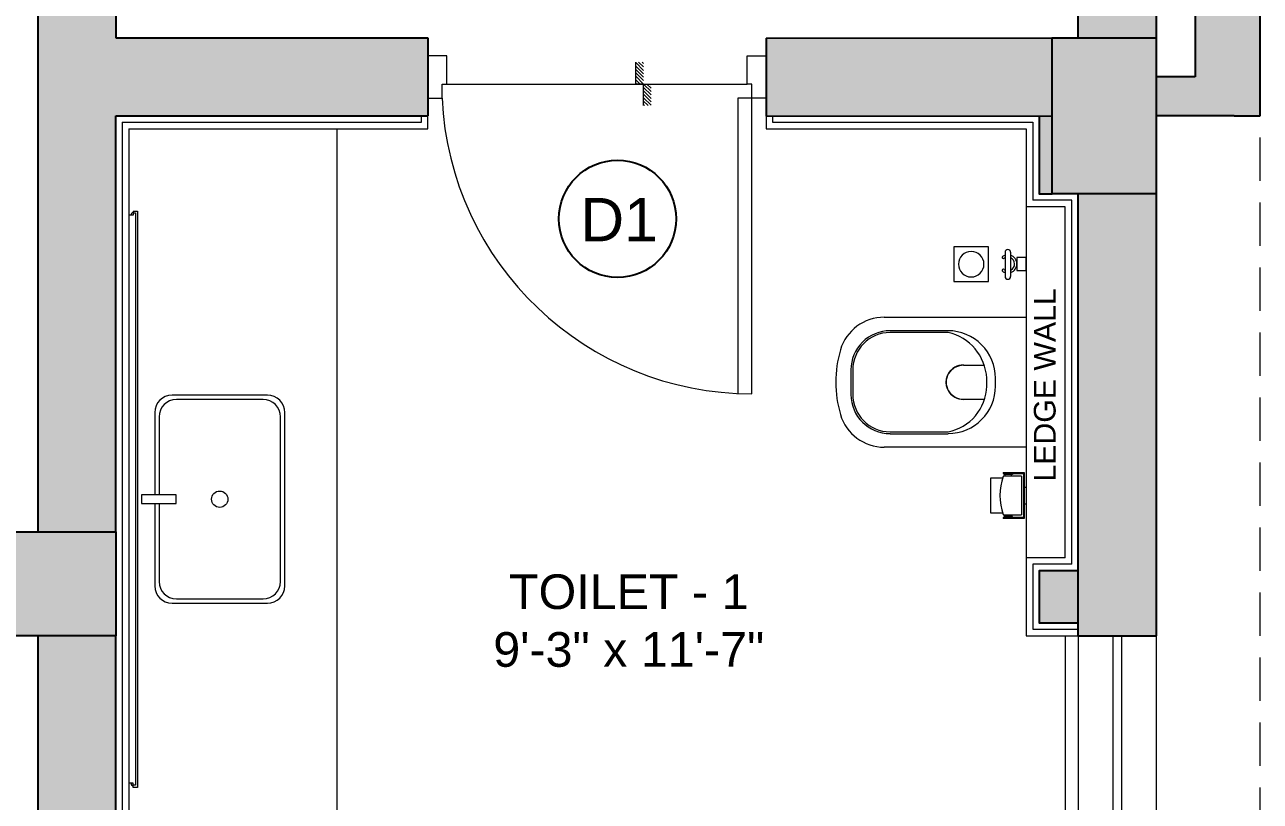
# Model space of a CAD drawing. Header units: inches. Extents: x 211391 to 214260, y -106888 to -102532.
# Drawn here: x 213728.4 to 213870.9, y -104813.1 to -104723.5 of the extents above; entities that cross this region are included whole.
import ezdxf

# ---------------------------------------------------------------- set-up
doc = ezdxf.new("R2010")
doc.units = ezdxf.units.IN
doc.header["$MEASUREMENT"] = 0
doc.linetypes.add('0226--P-00-GA 18.02.10$0$DASH', pattern=[0.35, 0.25, -0.1])
doc.linetypes.add('HIDDEN', pattern=[0.375, 0.25, -0.125])
doc.layers.get('0').update_dxf_attribs({"color": 4})
for name, color, linetype, lineweight in [('BEAM', 90, '0226--P-00-GA 18.02.10$0$DASH', 25), ('counter', 177, 'Continuous', 13), ('DOOR', 2, 'Continuous', 9), ('DROP', 1, 'Continuous', 5), ('FIXTURES', 8, 'Continuous', 9), ('GLASS', 4, 'Continuous', 18), ('HATCH', 251, 'Continuous', 13), ('HIDDEN', 8, 'Continuous', 13), ('STONE', 1, 'Continuous', 18), ('TEXT', 3, 'Continuous', 9), ('WALL', 5, 'Continuous', 25), ('window', 1, 'Continuous', 18)]:
    doc.layers.add(name, color=color, linetype=linetype, lineweight=lineweight)
doc.layers.add('COLUMN', color=6, linetype='Continuous')
doc.layers.get('BEAM').off()
doc.styles.add('STYLE1', font='arial.ttf', dxfattribs={"height": 8})
doc.styles.add('style5', font='arial.ttf', dxfattribs={"height": 9})

# ---------------------------------------------------------------- blocks, each defined once
blk = doc.blocks.new('79')
at = {"layer": 'COLUMN', "ltscale": 20, "true_color": 0xdd22ba}
h = blk.add_hatch(color=212, dxfattribs=at)
h.dxf.hatch_style = 1
h.paths.add_polyline_path([(213858.89, -104743.04), (213858.89, -104725.04), (213846.89, -104725.04), (213846.89, -104743.04)])
h = blk.add_hatch(color=212, dxfattribs=at)
h.dxf.hatch_style = 1
h.paths.add_polyline_path([(213738.89, -104782.04), (213720.89, -104782.04), (213720.89, -104794.04), (213738.89, -104794.04)])
at = {"layer": 'COLUMN', "ltscale": 20}
for points in [[(213858.89, -104725.04), (213858.89, -104743.04), (213846.89, -104743.04), (213846.89, -104725.04)], [(213720.89, -104782.04), (213738.89, -104782.04), (213738.89, -104794.04), (213720.89, -104794.04)]]:
    blk.add_lwpolyline(points, close=True, dxfattribs=at)
blk = doc.blocks.new('AETJUEU')
at = {"layer": 'FIXTURES'}
for p, q in [((67937.68, -56339.05), (67936.69, -56339.05)), ((67936.69, -56339.05), (67936.69, -56343.07)), ((67937.68, -56343.07), (67937.68, -56339.05)), ((67936.69, -56340.58), (67927.19, -56340.58)), ((67936.69, -56341.08), (67927.69, -56341.08)), ((67947.19, -56340.58), (67937.68, -56340.58)), ((67946.69, -56341.08), (67937.68, -56341.08)), ((67925.19, -56342.58), (67925.19, -56353.58)), ((67936.69, -56343.07), (67937.68, -56343.07)), ((67949.19, -56353.58), (67949.19, -56342.58)), ((67925.69, -56343.08), (67925.69, -56353.08)), ((67948.69, -56353.08), (67948.69, -56343.08)), ((67927.19, -56355.58), (67947.19, -56355.58)), ((67927.69, -56355.08), (67946.69, -56355.08))]:
    blk.add_line(p, q, dxfattribs=at)
blk.add_circle((67937.19, -56348.08), 0.945, dxfattribs=at)
for centre, start, end in [((67927.19, -56342.58), 90, 180), ((67927.69, -56343.08), 90, 180), ((67946.69, -56343.08), 0, 90), ((67947.19, -56342.58), 0, 90), ((67927.19, -56353.58), 180, 270), ((67927.69, -56353.08), 180, 270), ((67946.69, -56353.08), 270, 0), ((67947.19, -56353.58), 270, 0)]:
    blk.add_arc(centre, 2, start, end, dxfattribs=at)
blk = doc.blocks.new('RJeaT')
at = {"layer": 'FIXTURES', "ltscale": 0.2}
for p, q in [((1938.58, 410.34), (1938.58, 415.34)), ((1938.58, 415.34), (1940.88, 415.34)), ((1938.68, 410.44), (1938.68, 415.24)), ((1938.68, 415.24), (1940.88, 415.24)), ((1940.88, 414.94), (1938.88, 414.94)), ((1938.88, 410.74), (1938.88, 414.94)), ((1939.88, 415.24), (1939.88, 415.14)), ((1939.88, 415.14), (1940.78, 415.14)), ((1939.98, 415.14), (1939.98, 414.94)), ((1940.68, 415.14), (1940.68, 414.94)), ((1940.78, 415.14), (1940.78, 415.24)), ((1940.88, 415.24), (1940.88, 415.34)), ((1942.28, 414.74), (1940.98, 414.74)), ((1942.28, 410.94), (1942.28, 414.74)), ((1938.58, 413.74), (1938.38, 413.74)), ((1938.38, 411.94), (1938.38, 413.74)), ((1938.58, 411.94), (1938.38, 411.94)), ((1940.88, 410.34), (1938.58, 410.34)), ((1940.88, 410.44), (1938.68, 410.44)), ((1938.68, 410.44), (1940.88, 410.44)), ((1938.88, 410.74), (1940.88, 410.74)), ((1939.88, 410.44), (1939.88, 410.54)), ((1939.88, 410.54), (1940.78, 410.54)), ((1939.98, 410.74), (1939.98, 410.54)), ((1940.68, 410.74), (1940.68, 410.54)), ((1940.78, 410.54), (1940.78, 410.44)), ((1940.88, 410.34), (1940.88, 410.44)), ((1940.98, 410.94), (1942.28, 410.94)), ((1940.08, 386.28), (1940.08, 388.92)), ((1942.48, 389.48), (1942.48, 385.68)), ((1946.28, 389.48), (1942.48, 389.48)), ((1946.28, 385.68), (1946.28, 389.48)), ((1939.38, 388.25), (1938.38, 388.25)), ((1938.38, 388.25), (1938.38, 386.85)), ((1939.38, 386.85), (1939.38, 388.25)), ((1938.38, 386.85), (1939.38, 386.85)), ((1942.48, 385.68), (1946.28, 385.68))]:
    blk.add_line(p, q, dxfattribs=at)
at = {"layer": 'FIXTURES'}
for p, q in [((1938.38, 407.57), (1953.87, 407.57)), ((1938.38, 393.37), (1938.38, 407.57)), ((1953.24, 406.09), (1946.91, 406.09)), ((1953.24, 405.88), (1946.91, 405.88)), ((1942.93, 402.34), (1945.23, 402.34)), ((1942.93, 402.34), (1945.23, 402.34)), ((1941.71, 400.89), (1941.71, 400.04)), ((1942.68, 400.89), (1942.68, 400.04)), ((1957.3, 400.47), (1957.3, 401.81)), ((1957.51, 400.47), (1957.51, 401.81)), ((1957.3, 399.12), (1957.3, 400.47)), ((1957.51, 399.12), (1957.51, 400.47)), ((1945.23, 398.59), (1942.96, 398.59)), ((1945.23, 398.59), (1942.96, 398.59)), ((1946.91, 395.05), (1953.24, 395.05)), ((1946.91, 394.84), (1953.24, 394.84)), ((1953.87, 393.37), (1938.38, 393.37))]:
    blk.add_line(p, q, dxfattribs=at)
at = {"layer": 'FIXTURES', "ltscale": 0.2, "extrusion": (0, 0, -1)}
blk.add_line((1940.68, 386.28), (1940.68, 388.92), dxfattribs=at)
at = {"layer": 'FIXTURES'}
for centre, start, end in [((1953.87, 402.57), 16.6739, 90), ((1953.87, 398.37), 270, 343.3261)]:
    blk.add_arc(centre, 5, start, end, dxfattribs=at)
at = {"layer": 'FIXTURES', "ltscale": 0.2}
for centre, start, end in [((1940.38, 388.92), 0, 180), ((1940.38, 386.28), 180, 0)]:
    blk.add_arc(centre, 0.3, start, end, dxfattribs=at)
for centre, major_axis, ratio, start_param, end_param in [((1935.08, 412.84), (0, 6.17), 0.999988, 4.36874, 5.056072), ((1940.38, 387.55), (0, 0.991), 0.999988, 0.339854, 2.833873), ((1940.38, 387.55), (0, 0.743), 0.999988, 0.460571, 2.725879), ((1940.38, 387.55), (0, 0.991), 0.999988, -0.626784, -0.307745), ((1940.38, 387.55), (-0.525, 0.525), 1, -1.412135, -1.201093), ((1940.88, 388.25), (0, 0.124), 0.999988, 2.220239, 5.656431), ((1940.38, 387.55), (-0.525, 0.525), 1, 2.771889, 3.025893), ((1940.38, 387.55), (0, 0.991), 0.999988, 3.449295, 3.7684), ((1940.88, 386.85), (0, 0.124), 0.999988, 3.768369, 7.204495)]:
    blk.add_ellipse(centre, major_axis=major_axis, ratio=ratio, start_param=start_param, end_param=end_param, dxfattribs=at)
at = {"layer": 'FIXTURES'}
for centre, major_axis, ratio, start_param, end_param in [((1946.91, 400.89), (-3.67, 3.67), 1, -0.785398, 0.785398), ((1953.24, 401.81), (3.02, 3.02), 1, 5.497787, 7.068583), ((1947.9, 400.76), (-3.69, 3.69), 1, -0.594765, 0.75982), ((1953.24, 401.81), (-2.88, 2.88), 1, 3.926991, 5.497787), ((1944.14, 400.47), (-15.03, 0), 0.9017, 2.877811, 3.405374), ((1945.23, 400.47), (-1.33, 1.33), 1, 2.356194, 5.497787), ((1946.91, 400.04), (3.67, 3.67), 1, 2.356194, 3.926991), ((1948.1, 400.34), (3.84, 3.84), 1, 2.412384, 3.705746), ((1953.24, 399.12), (2.88, 2.88), 1, 3.926991, 5.497787), ((1953.24, 399.12), (-3.02, 3.02), 1, 2.356194, 3.926991)]:
    blk.add_ellipse(centre, major_axis=major_axis, ratio=ratio, start_param=start_param, end_param=end_param, dxfattribs=at)
at = {"layer": 'FIXTURES', "extrusion": (0, 0, -1)}
blk.add_ellipse((1945.23, 400.47), major_axis=(1.33, 1.33), ratio=1, start_param=-0.785398, end_param=2.356194, dxfattribs=at)
at = {"layer": 'FIXTURES', "ltscale": 0.2, "extrusion": (0, 0, -1)}
blk.add_ellipse((1944.38, 387.58), major_axis=(0, 1.39), ratio=0.999988, start_param=4.213360238e-07, end_param=6.28318572851561, dxfattribs=at)
blk = doc.blocks.new('*X6')
at = {"color": 0}
for p, q in [((-16.76, -3.5), (-13.26, 0)), ((-16.76, -0.85), (-15.91, 0)), ((-16.42, -5.81), (-10.61, 0)), ((-13.76, -5.81), (-7.95, 0)), ((-11.11, -5.81), (-5.3, 0)), ((-8.46, -5.81), (-2.65, 0)), ((-5.81, -5.81), (0, 0)), ((0, 0), (6, 6)), ((0, 2.65), (3.35, 6)), ((0, 5.3), (0.7, 6)), ((2.65, 0), (8.65, 6)), ((5.3, 0), (11.3, 6)), ((7.95, 0), (13.95, 6)), ((10.61, 0), (16.61, 6)), ((13.26, 0), (17.04, 3.78)), ((15.91, 0), (17.04, 1.13)), ((-3.16, -5.81), (0, -2.65)), ((-0.51, -5.81), (0, -5.3))]:
    blk.add_line(p, q, dxfattribs=at)
blk = doc.blocks.new('4 UQ46U')
at = {"layer": 'DROP', "lineweight": 5}
blk.add_lwpolyline([(67308.83, -52969.15), (67308.83, -52972.46), (67307.64, -52972.46), (67307.64, -52975.82)], dxfattribs=at)
at = {"layer": 'DROP', "lineweight": 5, "extrusion": (0, 0, -1), "xscale": 0.1972594911858323, "yscale": 0.1972594911858323, "zscale": -0.1972594911858323, "rotation": 270}
blk.add_blockref('*X6', (-67308.83, -52972.46), dxfattribs=at)
blk = doc.blocks.new('DOOR 3 L')
at = {"layer": 'DOOR'}
for points in [[(1.5, -4.54), (1.5, -3.04), (2, -3.04), (2, -0.04), (0, -0.04), (0, -4.54)], [(34.5, -4.54), (34.5, -3.04), (34, -3.04), (34, -0.04), (36, -0.04), (36, -4.54)]]:
    blk.add_lwpolyline(points, close=True, dxfattribs=at)
blk.add_lwpolyline([(34.5, -4.54, -0.400224), (1.5, -36.04), (1.5, -4.54), (3, -4.54), (3, -36.01)], format="xyb", dxfattribs=at)

msp = doc.modelspace()

# ---------------------------------------------------------------- hatches: boundary and pattern name
at = {"layer": 'HATCH', "ltscale": 15}
h = msp.add_hatch(color=256, dxfattribs=at)
h.dxf.hatch_style = 1
h.paths.add_polyline_path([(213870.89, -104722.04), (213867.89, -104722.04), (213867.89, -104575.04), (213858.89, -104575.04), (213858.89, -104579.54), (213863.39, -104579.54), (213863.39, -104729.54), (213858.89, -104729.54), (213858.89, -104734.04), (213867.89, -104734.04), (213870.89, -104734.04)])
h = msp.add_hatch(color=256, dxfattribs=at)
h.dxf.hatch_style = 1
h.paths.add_polyline_path([(213858.89, -104593.04), (213849.89, -104593.04), (213849.89, -104725.04), (213858.89, -104725.04)])
h = msp.add_hatch(color=256, dxfattribs=at)
h.dxf.hatch_style = 1
h.paths.add_polyline_path([(213738.89, -104734.04), (213774.89, -104734.04), (213774.89, -104725.04), (213738.89, -104725.04), (213738.89, -104630.54), (213729.89, -104630.54), (213729.89, -104782.04), (213738.89, -104782.04)])
h = msp.add_hatch(color=256, dxfattribs=at)
h.dxf.hatch_style = 1
h.paths.add_polyline_path([(213846.89, -104725.04), (213813.89, -104725.08), (213813.89, -104734.08), (213846.89, -104734.04)])
h = msp.add_hatch(color=256, dxfattribs=at)
h.dxf.hatch_style = 1
h.paths.add_polyline_path([(213846.89, -104734.04), (213845.39, -104734.04), (213845.39, -104743.04), (213846.89, -104743.04)])
h = msp.add_hatch(color=256, dxfattribs=at)
h.dxf.hatch_style = 1
h.paths.add_polyline_path([(213858.89, -104743.04), (213849.89, -104743.04), (213849.89, -104794.04), (213858.89, -104794.04)])
h = msp.add_hatch(color=256, dxfattribs=at)
h.dxf.hatch_style = 1
h.paths.add_polyline_path([(213849.89, -104786.54), (213845.39, -104786.54), (213845.39, -104792.54), (213849.89, -104792.54)])
h = msp.add_hatch(color=256, dxfattribs=at)
h.dxf.hatch_style = 1
h.paths.add_polyline_path([(213738.89, -104839.54), (213738.89, -104827.54), (213738.89, -104794.04), (213729.89, -104794.04), (213729.89, -104860.04), (213738.89, -104860.04)])

# ---------------------------------------------------------------- linework, layer by layer
at = {"layer": 'counter', "ltscale": 20}
msp.add_line((213764.39, -104735.54), (213764.39, -104819.31), dxfattribs=at)
at = {"layer": 'Defpoints'}
msp.add_circle((213796.76, -104745.94), 6.76, dxfattribs=at)
at = {"layer": 'DROP', "ltscale": 20}
msp.add_line((213777.06, -104730.39), (213811.72, -104730.39), dxfattribs=at)
at = {"layer": 'GLASS', "ltscale": 2}
for p, q in [((213740.9, -104745.52), (213740.39, -104745.52)), ((213740.9, -104745.04), (213740.9, -104745.52)), ((213740.9, -104811.06), (213740.39, -104811.06)), ((213740.9, -104811.54), (213740.9, -104811.06))]:
    msp.add_line(p, q, dxfattribs=at)
at = {"layer": 'GLASS', "ltscale": 10}
for points in [[(213740.9, -104745.04), (213741.4, -104745.04), (213741.4, -104811.54), (213740.9, -104811.54)], [(213740.9, -104745.25), (213741.15, -104745.25), (213741.15, -104811.27), (213740.9, -104811.27)]]:
    msp.add_lwpolyline(points, dxfattribs=at)
at = {"layer": 'GLASS', "color": 30, "ltscale": 2}
for centre, start, end in [((213740.85, -104745.43), 73.7618, 208.3358), ((213740.85, -104811.15), 151.6642, 286.2382)]:
    msp.add_arc(centre, 0.191, start, end, dxfattribs=at)
at = {"layer": 'HIDDEN', "linetype": 'HIDDEN', "ltscale": 20}
msp.add_line((213870.89, -104824.04), (213870.89, -104734.04), dxfattribs=at)
at = {"layer": 'STONE'}
for p, q in [((213774.14, -104734.79), (213774.14, -104734.04)), ((213774.89, -104735.54), (213774.89, -104734.04)), ((213739.64, -104734.79), (213774.14, -104734.79)), ((213739.64, -104734.79), (213739.64, -104828.29)), ((213740.39, -104735.54), (213774.89, -104735.54)), ((213740.39, -104735.54), (213740.39, -104829.04)), ((213848.39, -104744.54), (213843.89, -104744.54)), ((213849.14, -104743.79), (213844.64, -104743.79)), ((213848.39, -104785.04), (213848.39, -104744.54)), ((213849.14, -104785.79), (213849.14, -104743.79)), ((213848.39, -104785.04), (213843.89, -104785.04)), ((213849.14, -104785.79), (213844.64, -104785.79))]:
    msp.add_line(p, q, dxfattribs=at)
for points in [[(213813.89, -104734.04), (213813.89, -104735.54), (213843.89, -104735.54), (213843.89, -104794.04), (213849.89, -104794.04)], [(213814.64, -104734.04), (213814.64, -104734.79), (213844.64, -104734.79), (213844.64, -104743.79)], [(213844.64, -104785.79), (213844.64, -104793.29), (213849.89, -104793.29)]]:
    msp.add_lwpolyline(points, dxfattribs=at)
at = {"layer": 'WALL'}
for p, q in [((213863.39, -104579.54), (213863.39, -104729.54)), ((213870.89, -104734.04), (213870.89, -104722.04)), ((213863.39, -104729.54), (213858.89, -104729.54)), ((213867.89, -104734.04), (213858.89, -104734.04)), ((213867.89, -104734.04), (213870.89, -104734.04)), ((213849.89, -104794.04), (213858.89, -104794.04))]:
    msp.add_line(p, q, dxfattribs=at)
at = {"layer": 'WALL', "ltscale": 20}
for p, q in [((213849.89, -104725.04), (213849.89, -104593.04)), ((213858.89, -104593.04), (213858.89, -104725.04)), ((213729.89, -104630.54), (213729.89, -104782.04)), ((213738.89, -104630.54), (213738.89, -104725.04)), ((213738.89, -104725.04), (213774.89, -104725.04)), ((213774.89, -104725.04), (213774.89, -104734.04)), ((213813.89, -104725.08), (213846.89, -104725.04)), ((213813.89, -104725.08), (213813.89, -104734.08)), ((213738.89, -104734.04), (213774.89, -104734.04)), ((213813.89, -104734.08), (213846.89, -104734.04)), ((213849.89, -104794.04), (213849.89, -104743.04)), ((213858.89, -104743.04), (213858.89, -104794.04)), ((213729.89, -104794.04), (213729.89, -104860.04))]:
    msp.add_line(p, q, dxfattribs=at)
at = {"layer": 'WALL', "ltscale": 25}
for p, q in [((213738.89, -104782.04), (213738.89, -104734.04)), ((213738.89, -104827.54), (213738.89, -104794.04))]:
    msp.add_line(p, q, dxfattribs=at)
at = {"layer": 'WALL', "ltscale": 20}
for points in [[(213845.39, -104734.04), (213845.39, -104743.04), (213846.89, -104743.04)], [(213849.89, -104786.54), (213845.39, -104786.54), (213845.39, -104792.54), (213849.89, -104792.54)]]:
    msp.add_lwpolyline(points, dxfattribs=at)
at = {"layer": 'window', "ltscale": 20}
for p, q in [((213848.39, -104794.04), (213848.39, -104822.54)), ((213849.89, -104794.04), (213849.89, -104824.04)), ((213853.89, -104794.04), (213853.89, -104824.04)), ((213854.89, -104794.04), (213854.89, -104824.04)), ((213858.89, -104794.04), (213858.89, -104824.04))]:
    msp.add_line(p, q, dxfattribs=at)

# ---------------------------------------------------------------- block references
at = {"layer": 'BEAM'}
msp.add_blockref('79', (0, 0), dxfattribs=at)
at = {"layer": 'DOOR', "ltscale": 5, "xscale": -1.08333333334546, "yscale": 1.08333333334546, "zscale": 1.08333333334546, "rotation": 359.9999999999729}
msp.add_blockref('DOOR 3 L', (213813.89, -104727.09), dxfattribs=at)
at = {"layer": 'FIXTURES', "xscale": 1.056338028168694, "yscale": 1.056338028168694, "zscale": 1.056338028168694, "rotation": 180}
msp.add_blockref('RJeaT', (215891.47, -104341.76), dxfattribs=at)
at = {"layer": 'FIXTURES', "rotation": 90}
msp.add_blockref('AETJUEU', (157402.8, -172715.48), dxfattribs=at)
at = {"layer": 'WALL', "xscale": -0.7535655759087191, "yscale": 0.7535655759087191, "zscale": 0.7535655759087191, "rotation": 180}
msp.add_blockref('4 UQ46U', (163078.14, -144648.61), dxfattribs=at)

# ---------------------------------------------------------------- texts
at = {"layer": 'Defpoints', "insert": (213801.06, -104743.53), "char_height": 5, "attachment_point": 3, "style": 'STYLE1'}
msp.add_mtext_dynamic_manual_height_columns('\\A1;\\pxqc;D1', width=8.2379, gutter_width=70, heights=[0], dxfattribs=at)
at = {"layer": 'TEXT', "insert": (213844.78, -104765.1), "char_height": 2.5, "width": 31.6096, "attachment_point": 2, "rotation": 90, "style": 'style5'}
msp.add_mtext('\\A1;LEDGE WALL', dxfattribs=at)
at = {"layer": 'TEXT', "ltscale": 10, "insert": (213849.05, -104786.96), "char_height": 4, "attachment_point": 3, "style": 'STYLE1'}
msp.add_mtext_dynamic_manual_height_columns('\\A1;\\pxqc;TOILET - 1 \\P9\'-3" x 11\'-7"', width=101.9942, gutter_width=35, heights=[0], dxfattribs=at)

doc.saveas('drawing.dxf')
